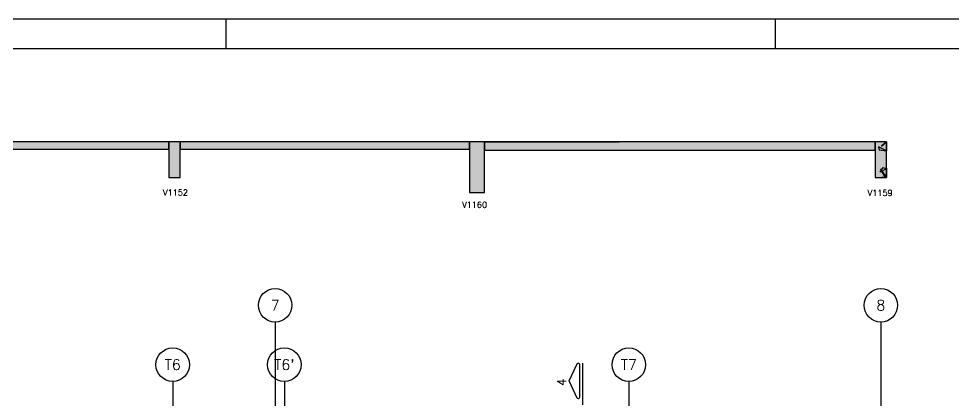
# Model space of a CAD drawing. Extents: x -4723 to 4922, y -2048 to 2452.
# Drawn here: x 1798 to 3372, y 1810 to 2452 of the extents above; entities that cross this region are included whole.
import ezdxf
from ezdxf.enums import TextEntityAlignment as Align

# ---------------------------------------------------------------- set-up
doc = ezdxf.new("R2010")
doc.units = 0
doc.header["$LTSCALE"] = 50
doc.header["$MEASUREMENT"] = 0
doc.linetypes.add('EIXO', pattern=[6.8, 6, -0.4, 0, -0.4])
for name, color, linetype in [('F-CORTE', 4, 'CONTINUOUS'), ('F-CORTE-INDICAÇÃO', 4, 'CONTINUOUS'), ('F-EIXO', 12, 'EIXO'), ('F-MARGEM', 1, 'CONTINUOUS'), ('F-SOLIDO-CORTE', 71, 'CONTINUOUS'), ('F-TEXTO', 6, 'CONTINUOUS'), ('F-TEXTO-YELLOW', 2, 'CONTINUOUS')]:
    doc.layers.add(name, color=color, linetype=linetype)
doc.styles.add('MCP', font='simplex.shx')
doc.styles.add('ROMANS', font='simplex.shx')

# ---------------------------------------------------------------- blocks, each defined once
blk = doc.blocks.new('*U10')
at = {"layer": 'F-CORTE-INDICAÇÃO'}
for p, q in [((70, 0), (0, 0)), ((80, 0), (90, 0)), ((100, 0), (170, 0))]:
    blk.add_line(p, q, dxfattribs=at)
blk.add_lwpolyline([(112, 6, -0.802585), (111.2, 9.8), (140, 23.3), (168.8, 9.8, -0.802585), (168, 6)], format="xyb", close=True, dxfattribs=at)
at = {"layer": 'F-CORTE-INDICAÇÃO', "style": 'ROMANS'}
blk.add_attdef('CORTE', text='', height=15, dxfattribs=at).set_placement((140, 35.8), align=Align.MIDDLE_CENTER)
at = {"layer": 'F-CORTE-INDICAÇÃO', "color": 2, "style": 'ROMANS'}
blk.add_attdef('FOLHA', text='', height=12, dxfattribs=at).set_placement((140, -10), align=Align.MIDDLE_CENTER)
blk = doc.blocks.new('*U149')
at = {"layer": 'F-EIXO'}
blk.add_line((0, 0), (0, -2655), dxfattribs=at)
at = {"layer": 'F-EIXO', "color": 2, "linetype": 'Continuous'}
blk.add_circle((0, 28.2), 28.2, dxfattribs=at)
at = {"layer": 'F-TEXTO', "style": 'ROMANS'}
blk.add_attdef('EIXO', text='', height=17.5, rotation=360, dxfattribs=at).set_placement((0, 28.2), align=Align.MIDDLE_CENTER)
blk = doc.blocks.new('*U169')
at = {"layer": 'F-EIXO'}
blk.add_line((0, 0), (0, -2755), dxfattribs=at)
at = {"layer": 'F-EIXO', "color": 2, "linetype": 'Continuous'}
blk.add_circle((0, 28.2072), 28.2072, dxfattribs=at)
at = {"layer": 'F-TEXTO', "style": 'ROMANS'}
blk.add_attdef('EIXO', text='', height=17.5, rotation=360, dxfattribs=at).set_placement((0, 28.2072), align=Align.MIDDLE_CENTER)
blk = doc.blocks.new('*U175')
at = {"layer": 'F-EIXO'}
blk.add_line((0, 0), (0, -2655), dxfattribs=at)
at = {"layer": 'F-EIXO', "color": 2, "linetype": 'Continuous'}
blk.add_circle((0, 28.2), 28.2, dxfattribs=at)
at = {"layer": 'F-TEXTO', "style": 'ROMANS'}
blk.add_attdef('EIXO', text='', height=17.5, rotation=360, dxfattribs=at).set_placement((0, 28.2), align=Align.MIDDLE_CENTER)
blk = doc.blocks.new('*U176')
at = {"layer": 'F-EIXO'}
blk.add_line((0, 0), (0, -2655), dxfattribs=at)
at = {"layer": 'F-EIXO', "color": 2, "linetype": 'Continuous'}
blk.add_circle((0, 28.2), 28.2, dxfattribs=at)
at = {"layer": 'F-TEXTO', "style": 'ROMANS'}
blk.add_attdef('EIXO', text='', height=17.5, rotation=360, dxfattribs=at).set_placement((0, 28.2), align=Align.MIDDLE_CENTER)
blk = doc.blocks.new('*U182')
at = {"layer": 'F-EIXO'}
blk.add_line((0, 0), (0, -2755), dxfattribs=at)
at = {"layer": 'F-EIXO', "color": 2, "linetype": 'Continuous'}
blk.add_circle((0, 28.2072), 28.2072, dxfattribs=at)
at = {"layer": 'F-TEXTO', "style": 'ROMANS'}
blk.add_attdef('EIXO', text='', height=17.5, rotation=360, dxfattribs=at).set_placement((0, 28.2072), align=Align.MIDDLE_CENTER)
blk = doc.blocks.new('A0-4L_900')
at = {"layer": 'F-MARGEM', "color": 2}
for p, q in [((137.4, 90), (137.4, 89)), ((155.9, 90), (155.9, 89))]:
    blk.add_line(p, q, dxfattribs=at)
blk.add_lwpolyline([(0, 0), (0, 90), (192.9, 90), (192.9, 0)], close=True, dxfattribs=at)
at = {"layer": 'F-MARGEM', "color": 7}
blk.add_lwpolyline([(2.5, 89), (191.9, 89), (191.9, 1), (2.5, 1)], close=True, dxfattribs=at)

msp = doc.modelspace()

# ---------------------------------------------------------------- hatches: boundary and pattern name
at = {"layer": 'F-SOLIDO-CORTE', "linetype": 'Continuous'}
for points in [[(1483.725, 2244.454), (1355.987, 2244.454), (1301, 2244.454), (1299.925, 2244.454), (1296.482, 2244.454), (1295, 2244.454), (1295, 2237.568), (1295, 2234.604), (1295, 2232.454), (1298.443, 2232.454), (1299.925, 2232.454), (1301, 2232.454), (1371.943, 2232.454), (1483.725, 2232.454), (1543.09, 2232.454), (1604.257, 2232.454), (1923.569, 2232.454), (1985.171, 2232.454), (2048.641, 2232.454), (2051, 2232.454), (2051, 2235.829), (2051, 2239.307), (2051, 2244.454), (2048.641, 2244.454), (1987.04, 2244.454), (1923.569, 2244.454), (1604.257, 2244.454), (1557.46, 2244.454)], [(2051, 2227.576), (2051, 2210.187), (2051, 2184.454), (2059.149, 2184.454), (2064.493, 2184.454), (2070, 2184.454), (2070, 2201.331), (2070, 2218.72), (2070, 2244.454), (2064.656, 2244.454), (2059.149, 2244.454), (2051, 2244.454)], [(2070, 2244.454), (2070, 2241.078), (2070, 2237.6), (2070, 2232.454), (2135.132, 2232.454), (2237.756, 2232.454), (2337.352, 2232.454), (2409.828, 2232.454), (2557.5, 2232.454), (2557.5, 2237.295), (2557.5, 2240.819), (2557.5, 2244.454), (2409.828, 2244.454), (2343.021, 2244.454), (2237.756, 2244.454), (2172.624, 2244.454)], [(2557.5, 2210.158), (2557.5, 2185.201), (2557.5, 2159.454), (2565.073, 2159.454), (2575.16, 2159.454), (2582.5, 2159.454), (2582.5, 2193.749), (2582.5, 2218.706), (2582.5, 2244.454), (2572.413, 2244.454), (2565.073, 2244.454), (2557.5, 2244.454)], [(2809.255, 2244.454), (2721.344, 2244.454), (2582.828, 2244.454), (2582.726, 2244.454), (2582.651, 2244.454), (2582.651, 2238.805), (2582.651, 2234.694), (2582.651, 2230.454), (2582.72, 2230.454), (2582.828, 2230.454), (2670.739, 2230.454), (2809.255, 2230.454), (2830.414, 2230.454), (2859.66, 2230.454), (3002.078, 2230.454), (3082.106, 2230.454), (3234.5, 2230.454), (3237.443, 2230.454), (3239.097, 2230.454), (3240.5, 2230.454), (3240.5, 2237.32), (3240.5, 2241.179), (3240.5, 2244.454), (3239.097, 2244.454), (3236.154, 2244.454), (3234.5, 2244.454), (3082.106, 2244.454), (2988.726, 2244.454), (2859.66, 2244.454), (2840.09, 2244.454)], [(3240.5, 2215.025), (3240.5, 2198.488), (3240.5, 2184.454), (3244.944, 2184.454), (3254.263, 2184.454), (3259.5, 2184.454), (3259.5, 2213.882), (3259.5, 2230.419), (3259.5, 2244.454), (3250.181, 2244.454), (3244.944, 2244.454), (3240.5, 2244.454)]]:
    msp.add_hatch(color=256, dxfattribs=at).paths.add_polyline_path(points, flags=16)

# ---------------------------------------------------------------- linework, layer by layer
at = {"layer": 'F-CORTE', "linetype": 'Continuous'}
for points in [[(1604.257, 2232.454), (1923.569, 2232.454), (1985.171, 2232.454), (2048.641, 2232.454), (2051, 2232.454), (2051, 2227.576), (2051, 2184.454), (2059.149, 2184.454), (2064.493, 2184.454), (2070, 2184.454), (2070, 2201.331), (2070, 2218.72), (2070, 2232.454), (2135.132, 2232.454), (2237.756, 2232.454), (2337.352, 2232.454), (2409.828, 2232.454), (2557.5, 2232.454), (2557.5, 2210.158), (2557.5, 2159.454), (2565.073, 2159.454), (2575.16, 2159.454), (2582.5, 2159.454), (2582.5, 2193.749), (2582.5, 2218.706), (2582.5, 2244.454), (2572.413, 2244.454), (2565.073, 2244.454), (2557.5, 2244.454), (2070, 2244.454), (2064.656, 2244.454), (2059.149, 2244.454), (2051, 2244.454), (1483.725, 2244.454)], [(2582.651, 2238.805), (2582.651, 2234.694), (2582.651, 2230.454), (2582.651, 2234.694), (2582.651, 2238.805), (2582.651, 2244.454), (2582.754, 2244.454), (2809.255, 2244.454)], [(3259.5, 2229.454), (3259.5, 2230.012), (3259.5, 2233.193), (3259.5, 2244.454), (3259.5, 2244.454), (3259.5, 2239.756), (3259.5, 2244.454), (3250.181, 2244.454), (3244.944, 2244.454), (3240.5, 2244.454), (2809.255, 2244.454)], [(2582.72, 2230.454), (2582.651, 2230.454), (2582.754, 2230.456)], [(2582.828, 2230.454), (2670.739, 2230.454), (2809.255, 2230.454), (2830.414, 2230.454), (2859.66, 2230.454), (3002.078, 2230.454), (3082.106, 2230.454), (3234.5, 2230.454), (3237.443, 2230.454), (3239.097, 2230.454), (3240.5, 2230.454), (3240.5, 2215.025), (3240.5, 2184.454), (3244.944, 2184.454), (3254.263, 2184.454), (3259.5, 2184.454), (3251.735, 2184.454), (3259.5, 2184.454), (3259.5, 2185.031), (3259.5, 2188.583), (3259.5, 2199.454), (3259.5, 2193.628), (3259.5, 2200.477), (3259.5, 2199.454), (3259.5, 2213.882), (3259.5, 2229.454)]]:
    msp.add_lwpolyline(points, dxfattribs=at)
at = {"layer": 'F-SOLIDO-CORTE', "linetype": 'Continuous'}
for points in [[(1604.257, 2232.454), (1923.569, 2232.454), (1985.171, 2232.454), (2048.641, 2232.454), (2051, 2232.454), (2051, 2235.829), (2051, 2239.307), (2051, 2244.454), (2048.641, 2244.454), (1987.039, 2244.454), (1923.569, 2244.454), (1604.257, 2244.454)], [(2051, 2227.576), (2051, 2210.187), (2051, 2184.454), (2059.149, 2184.454), (2064.493, 2184.454), (2070, 2184.454), (2070, 2201.331), (2070, 2218.72), (2070, 2244.454), (2064.656, 2244.454), (2059.149, 2244.454), (2051, 2244.454), (2051, 2227.576)], [(2070, 2244.454), (2070, 2241.078), (2070, 2237.6), (2070, 2232.454), (2135.132, 2232.454), (2237.756, 2232.454), (2337.352, 2232.454), (2409.828, 2232.454), (2557.5, 2232.454), (2557.5, 2237.295), (2557.5, 2240.819), (2557.5, 2244.454), (2409.828, 2244.454), (2343.02, 2244.454), (2237.756, 2244.454), (2172.624, 2244.454), (2070, 2244.454)], [(2557.5, 2210.158), (2557.5, 2185.201), (2557.5, 2159.454), (2565.073, 2159.454), (2575.16, 2159.454), (2582.5, 2159.454), (2582.5, 2193.749), (2582.5, 2218.706), (2582.5, 2244.454), (2572.413, 2244.454), (2565.073, 2244.454), (2557.5, 2244.454), (2557.5, 2210.158)], [(2809.255, 2244.454), (2721.344, 2244.454), (2582.828, 2244.454), (2582.726, 2244.454), (2582.651, 2244.454), (2582.651, 2238.805), (2582.651, 2234.694), (2582.651, 2230.454), (2582.72, 2230.454), (2582.828, 2230.454), (2670.739, 2230.454), (2809.255, 2230.454), (2830.414, 2230.454), (2859.66, 2230.454), (3002.078, 2230.454), (3082.106, 2230.454), (3234.5, 2230.454), (3237.443, 2230.454), (3239.097, 2230.454), (3240.5, 2230.454), (3240.5, 2237.32), (3240.5, 2241.179), (3240.5, 2244.454), (3239.097, 2244.454), (3236.154, 2244.454), (3234.5, 2244.454), (3082.106, 2244.454), (2988.726, 2244.454), (2859.66, 2244.454), (2840.09, 2244.454), (2809.255, 2244.454)], [(3240.5, 2215.025), (3240.5, 2198.488), (3240.5, 2184.454), (3244.944, 2184.454), (3254.263, 2184.454), (3259.5, 2184.454), (3259.5, 2213.882), (3259.5, 2230.419), (3259.5, 2244.454), (3250.181, 2244.454), (3244.944, 2244.454), (3240.5, 2244.454), (3240.5, 2215.025)], [(3246.846, 2231.182), (3259.5, 2229.454), (3259.5, 2230.012), (3259.5, 2233.193), (3259.5, 2244.454), (3259.388, 2244.454), (3251.088, 2237.328), (3259.5, 2244.454), (3259.5, 2243.895), (3259.5, 2240.714), (3259.5, 2229.454), (3245.785, 2236.184), (3246.846, 2231.182)], [(3249.4, 2198.664), (3259.5, 2184.454), (3259.5, 2185.031), (3259.5, 2188.583), (3259.5, 2199.454), (3249.012, 2193.627), (3253.716, 2201.328), (3259.5, 2199.454), (3259.5, 2198.876), (3259.5, 2195.324), (3259.5, 2184.454), (3257.398, 2185.482), (3249.4, 2198.664)]]:
    msp.add_lwpolyline(points, dxfattribs=at)

# ---------------------------------------------------------------- block references
at = {"layer": 'F-CORTE-INDICAÇÃO', "linetype": 'Continuous'}
ref = msp.add_blockref('*U10', (2748.295, 1702.208), dxfattribs=dict(at, rotation=90))
ref.add_attrib('CORTE', '4', dxfattribs={"height": 15, "rotation": 90, "style": 'ROMANS'}).set_placement((2712.531, 1840.065), align=Align.MIDDLE_CENTER)
at = {"layer": 'F-EIXO', "linetype": 'Continuous'}
for name, p, values in [('*U182', (2230, 1941.357), {'EIXO': '7'}), ('*U169', (3250, 1941.357), {'EIXO': '8'}), ('*U175', (2057.5, 1841.357), {'EIXO': 'T6'}), ('*U176', (2245.5, 1841.357), {'EIXO': "T6'"}), ('*U149', (2825.5, 1841.357), {'EIXO': 'T7'})]:
    msp.add_blockref(name, p, dxfattribs=at).add_auto_attribs(values)
at = {"layer": 'F-MARGEM', "linetype": 'Continuous', "xscale": 50, "yscale": 50, "zscale": 50}
msp.add_blockref('A0-4L_900', (-4722.805, -2048.155), dxfattribs=at)

# ---------------------------------------------------------------- texts
at = {"layer": 'F-TEXTO-YELLOW', "linetype": 'Continuous', "style": 'MCP'}
for s, p in [('V1152', (2041.219, 2154.311)), ('V1159', (3227.797, 2153.581)), ('V1160', (2544.875, 2133.69))]:
    msp.add_text(s, height=10, dxfattribs=at).set_placement(p)

doc.saveas('drawing.dxf')
